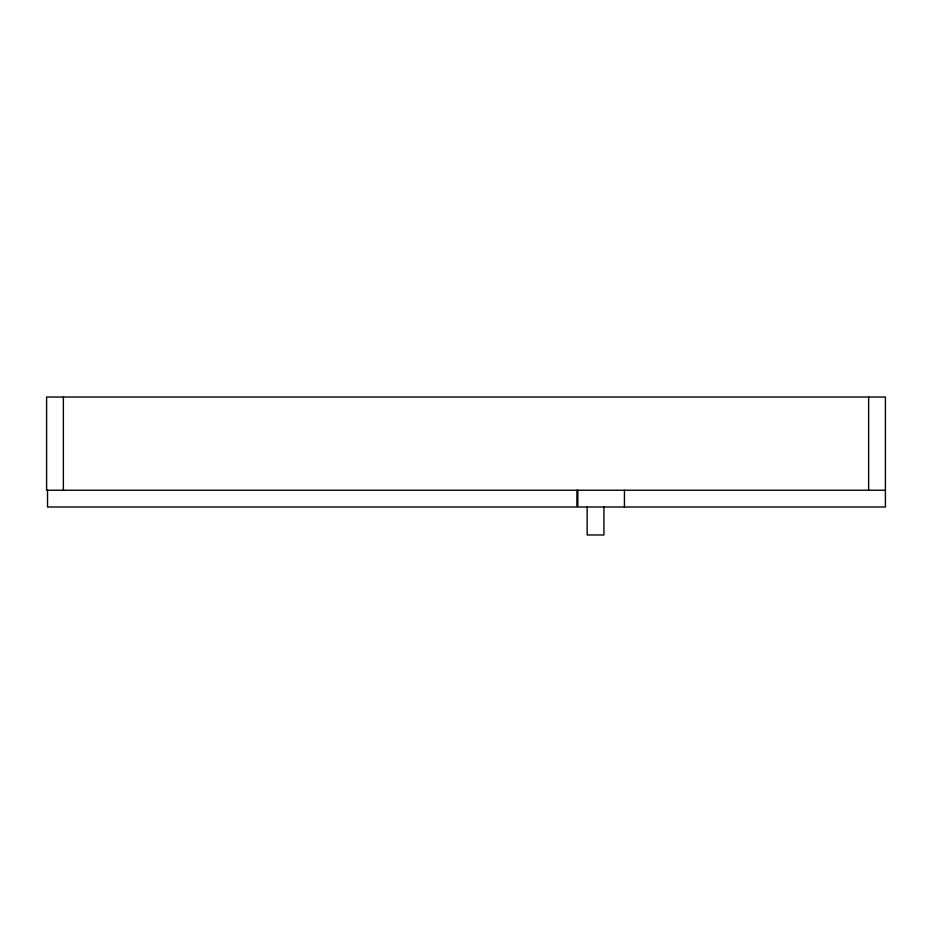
<?xml version="1.0" encoding="UTF-8"?>
<svg xmlns="http://www.w3.org/2000/svg" width="932" height="932" viewBox="0 0 932 932"><rect width="100%" height="100%" fill="white"/><g stroke="black" fill="none" stroke-linecap="round" stroke-linejoin="round"><path stroke-width="1.4" d="M885.4 490.232L46.6 490.232L46.6 397.032L885.4 397.032L885.4 507.008L577.84 507.008L577.84 490.232M868.624 397.032L868.624 490.232M624.44 490.232L624.44 507.008M603.936 507.008L603.936 534.968L587.16 534.968L587.16 507.008M576.908 490.232L576.908 507.008L47.532 507.008L47.532 490.232M63.376 397.032L63.376 490.232"/></g></svg>
